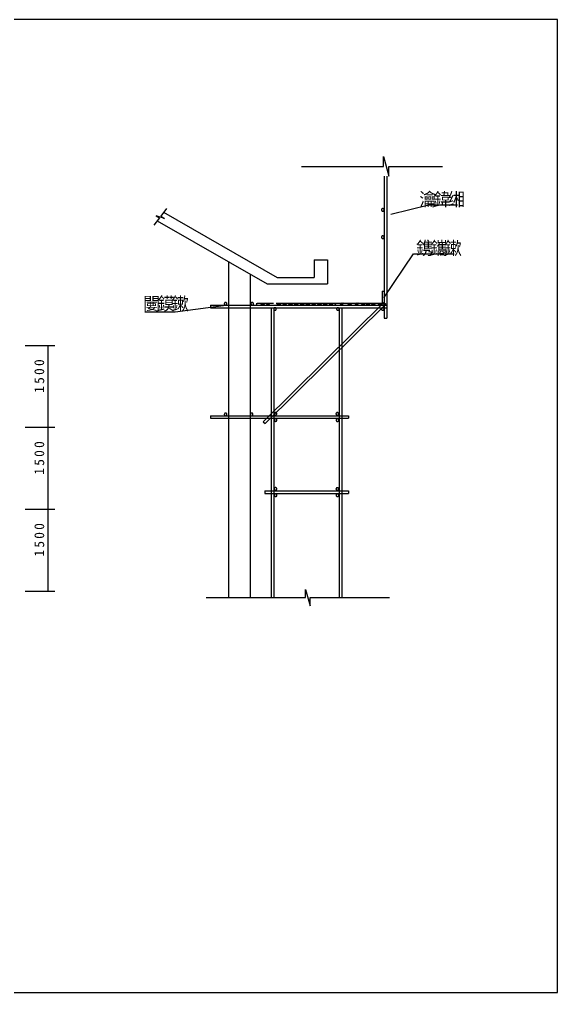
# Model space of a CAD drawing. Header units: metres. Extents: x 0 to 420, y 0 to 297.
# Drawn here: x 255.7 to 420, y 0 to 297 of the extents above; entities that cross this region are included whole.
import ezdxf

# ---------------------------------------------------------------- set-up
doc = ezdxf.new("R2010")
doc.units = ezdxf.units.M
doc.layers.add(' ', color=7, linetype='Continuous')

msp = doc.modelspace()

# ---------------------------------------------------------------- linework, layer by layer
at = {"layer": ' '}
for p, q in [((366.86, 252.13), (366.86, 255.21)), ((366.86, 255.21), (368.52, 249.19)), ((341.81, 252.13), (366.86, 252.13)), ((368.52, 249.19), (368.52, 252.13)), ((368.52, 252.13), (384.83, 252.13)), ((367.05, 249.15), (367.05, 205.81)), ((367.85, 249.15), (367.85, 205.81)), ((300.6, 239.29), (298.84, 236.94)), ((299.73, 238.14), (334.44, 218.28)), ((369.07, 237.56), (380.75, 240.4)), ((380.75, 240.4), (389.46, 240.4)), ((298.49, 236.48), (296.79, 234.21)), ((300, 236.26), (297.46, 237.08)), ((297.46, 237.08), (298.49, 236.48)), ((297.77, 235.51), (331.4, 216.27)), ((298.84, 236.94), (300, 236.26)), ((319.5, 223.08), (319.5, 208.79)), ((345.7, 223.66), (345.7, 218.28)), ((345.7, 223.66), (349.74, 223.66)), ((345.7, 223.66), (345.7, 223.66)), ((349.74, 223.66), (349.75, 223.66)), ((349.75, 223.66), (349.75, 216.28)), ((367, 212.03), (376.07, 225.45)), ((376.07, 225.45), (388.4, 225.45)), ((326.17, 219.26), (326.17, 208.79)), ((327.91, 218.27), (327.89, 218.28)), ((334.44, 218.28), (334.46, 218.27)), ((334.46, 218.27), (345.69, 218.27)), ((345.69, 218.27), (345.7, 218.28)), ((331.4, 216.27), (349.74, 216.27)), ((349.74, 216.27), (349.75, 216.28)), ((366.47, 214.06), (366.47, 210.41)), ((366.47, 214.06), (367.05, 214.06)), ((367.05, 214.06), (367.05, 210.15)), ((319.5, 209.82), (303.25, 207.71)), ((314.06, 209.82), (335.73, 209.82)), ((314.06, 209.82), (314.06, 209.02)), ((314.06, 209.02), (335.73, 209.02)), ((319.5, 208.79), (319.5, 120.54)), ((326.17, 208.79), (326.17, 120.54)), ((327.4, 209.82), (358.2, 209.82)), ((327.4, 209.82), (367.85, 209.82)), ((327.4, 209.02), (358.2, 209.02)), ((327.4, 209.02), (367.85, 209.02)), ((328.09, 210.41), (328.09, 209.82)), ((328.26, 210.41), (333.26, 210.41)), ((328.26, 209.82), (333.26, 209.82)), ((329.3, 209.82), (329.88, 210.41)), ((329.59, 209.82), (330.18, 210.41)), ((329.89, 209.82), (330.47, 210.41)), ((330.17, 174.24), (367, 210.66)), ((330.18, 209.82), (330.77, 210.41)), ((330.72, 173.68), (367.55, 210.1)), ((331.07, 209.82), (331.65, 210.41)), ((331.36, 209.82), (331.95, 210.41)), ((331.66, 209.82), (332.24, 210.41)), ((332.54, 208.97), (332.54, 120.54)), ((333.34, 208.97), (333.34, 120.54)), ((334.06, 210.41), (367.05, 210.41)), ((334.06, 209.82), (354.06, 209.82)), ((334.26, 209.82), (334.84, 210.41)), ((334.55, 209.82), (335.13, 210.41)), ((334.85, 209.82), (335.43, 210.41)), ((335.14, 209.82), (335.72, 210.41)), ((336.02, 209.82), (336.61, 210.41)), ((336.32, 209.82), (336.9, 210.41)), ((336.61, 209.82), (337.2, 210.41)), ((336.91, 209.82), (337.49, 210.41)), ((337.79, 209.82), (338.38, 210.41)), ((338.09, 209.82), (338.67, 210.41)), ((338.38, 209.82), (338.97, 210.41)), ((338.68, 209.82), (339.26, 210.41)), ((339.56, 209.82), (340.14, 210.41)), ((339.85, 209.82), (340.44, 210.41)), ((340.15, 209.82), (340.73, 210.41)), ((340.44, 209.82), (341.03, 210.41)), ((341.33, 209.82), (341.91, 210.41)), ((341.62, 209.82), (342.21, 210.41)), ((341.92, 209.82), (342.5, 210.41)), ((342.21, 209.82), (342.8, 210.41)), ((343.1, 209.82), (343.68, 210.41)), ((343.39, 209.82), (343.97, 210.41)), ((343.69, 209.82), (344.27, 210.41)), ((343.98, 209.82), (344.56, 210.41)), ((344.86, 209.82), (345.45, 210.41)), ((345.16, 209.82), (345.74, 210.41)), ((345.45, 209.82), (346.04, 210.41)), ((345.75, 209.82), (346.33, 210.41)), ((346.63, 209.82), (347.21, 210.41)), ((346.93, 209.82), (347.51, 210.41)), ((347.22, 209.82), (347.8, 210.41)), ((347.52, 209.82), (348.1, 210.41)), ((348.4, 209.82), (348.98, 210.41)), ((348.69, 209.82), (349.28, 210.41)), ((348.99, 209.82), (349.57, 210.41)), ((349.28, 209.82), (349.87, 210.41)), ((350.17, 209.82), (350.75, 210.41)), ((350.46, 209.82), (351.04, 210.41)), ((350.76, 209.82), (351.34, 210.41)), ((351.05, 209.82), (351.63, 210.41)), ((351.93, 209.82), (352.52, 210.41)), ((353.34, 208.97), (353.34, 120.54)), ((353.61, 209.94), (354.2, 210.52)), ((353.91, 209.94), (354.49, 210.52)), ((354.14, 208.97), (354.14, 120.54)), ((354.2, 209.94), (354.79, 210.52)), ((356, 209.86), (356.58, 210.44)), ((356.29, 209.86), (356.87, 210.44)), ((356.59, 209.86), (357.17, 210.44)), ((358.28, 209.88), (358.86, 210.46)), ((358.57, 209.88), (359.16, 210.46)), ((358.87, 209.88), (359.45, 210.46)), ((360.11, 209.86), (360.7, 210.44)), ((360.41, 209.86), (360.99, 210.44)), ((360.7, 209.86), (361.29, 210.44)), ((361.58, 209.86), (362.16, 210.44)), ((361.87, 209.86), (362.46, 210.44)), ((362.17, 209.86), (362.75, 210.44)), ((363.25, 209.86), (363.84, 210.44)), ((363.55, 209.86), (364.13, 210.44)), ((363.84, 209.86), (364.43, 210.44)), ((365.22, 209.86), (365.8, 210.45)), ((365.52, 209.86), (366.1, 210.45)), ((365.81, 209.86), (366.39, 210.45)), ((366.69, 210.15), (367.05, 210.51)), ((366.99, 210.15), (367.05, 210.21)), ((367, 210.66), (367.55, 210.1)), ((367.85, 209.82), (367.85, 209.02)), ((303.25, 207.71), (294, 207.71)), ((367.05, 205.81), (367.85, 205.81)), ((257.43, 197.53), (266.51, 197.53)), ((264.51, 172.53), (264.51, 197.53)), ((314.06, 176.06), (314.06, 175.26)), ((314.06, 176.06), (335.73, 176.06)), ((314.06, 175.26), (335.73, 175.26)), ((327.4, 176.06), (356.13, 176.06)), ((327.4, 175.26), (356.12, 175.26)), ((356.12, 175.26), (356.13, 175.26)), ((356.13, 176.06), (356.13, 175.26)), ((257.43, 172.53), (266.51, 172.53)), ((257.43, 172.53), (266.51, 172.53)), ((264.51, 147.53), (264.51, 172.53)), ((330.17, 174.24), (330.72, 173.68)), ((330.63, 153.12), (330.62, 153.11)), ((330.62, 153.11), (330.62, 152.33)), ((330.63, 152.32), (330.62, 152.33)), ((330.63, 153.12), (356.13, 153.12)), ((330.63, 152.32), (356.12, 152.32)), ((356.12, 152.32), (356.13, 152.33)), ((356.13, 153.12), (356.13, 152.33)), ((257.43, 147.53), (266.51, 147.53)), ((257.43, 147.53), (266.51, 147.53)), ((264.51, 122.53), (264.51, 147.53)), ((257.43, 122.53), (266.51, 122.53)), ((343.09, 120.54), (343.09, 123.06)), ((343.09, 123.06), (344.52, 118.03)), ((312.68, 120.54), (343.09, 120.54)), ((344.52, 118.03), (344.52, 120.54)), ((344.52, 120.54), (368.7, 120.54))]:
    msp.add_line(p, q, dxfattribs=at)
for points in [[(367.05, 238.87), (367.05, 238.91), (367.05, 238.95), (367.04, 238.99), (367.02, 239.03), (367.01, 239.06), (366.99, 239.1), (366.96, 239.13), (366.94, 239.16), (366.91, 239.18), (366.88, 239.21), (366.84, 239.23), (366.81, 239.24), (366.77, 239.26), (366.73, 239.27), (366.69, 239.27), (366.65, 239.27), (366.62, 239.27), (366.58, 239.27), (366.54, 239.26), (366.5, 239.24), (366.47, 239.23), (366.43, 239.21), (366.4, 239.18), (366.37, 239.16), (366.35, 239.13), (366.32, 239.1), (366.3, 239.06), (366.29, 239.03), (366.27, 238.99), (366.26, 238.95), (366.26, 238.91), (366.25, 238.87), (366.26, 238.83), (366.26, 238.8), (366.27, 238.76), (366.29, 238.72), (366.3, 238.68), (366.32, 238.65), (366.35, 238.62), (366.37, 238.59), (366.4, 238.56), (366.43, 238.54), (366.47, 238.52), (366.5, 238.5), (366.54, 238.49), (366.58, 238.48), (366.62, 238.48), (366.65, 238.47), (366.69, 238.48), (366.73, 238.48), (366.77, 238.49), (366.81, 238.5), (366.84, 238.52), (366.88, 238.54), (366.91, 238.56), (366.94, 238.59), (366.96, 238.62), (366.99, 238.65), (367.01, 238.68), (367.02, 238.72), (367.04, 238.76), (367.05, 238.8), (367.05, 238.83), (367.05, 238.87)], [(367.06, 230.54), (367.06, 230.58), (367.06, 230.62), (367.05, 230.66), (367.03, 230.7), (367.01, 230.73), (366.99, 230.77), (366.97, 230.8), (366.94, 230.83), (366.91, 230.86), (366.88, 230.88), (366.85, 230.9), (366.81, 230.92), (366.77, 230.93), (366.73, 230.94), (366.69, 230.95), (366.65, 230.95), (366.61, 230.95), (366.58, 230.94), (366.54, 230.93), (366.5, 230.92), (366.46, 230.9), (366.43, 230.88), (366.4, 230.86), (366.37, 230.83), (366.34, 230.8), (366.32, 230.77), (366.29, 230.73), (366.28, 230.7), (366.26, 230.66), (366.25, 230.62), (366.25, 230.58), (366.25, 230.54), (366.25, 230.5), (366.25, 230.46), (366.26, 230.42), (366.28, 230.38), (366.29, 230.35), (366.32, 230.31), (366.34, 230.28), (366.37, 230.25), (366.4, 230.22), (366.43, 230.2), (366.46, 230.18), (366.5, 230.16), (366.54, 230.15), (366.58, 230.14), (366.61, 230.13), (366.65, 230.13), (366.69, 230.13), (366.73, 230.14), (366.77, 230.15), (366.81, 230.16), (366.85, 230.18), (366.88, 230.2), (366.91, 230.22), (366.94, 230.25), (366.97, 230.28), (366.99, 230.31), (367.01, 230.35), (367.03, 230.38), (367.05, 230.42), (367.06, 230.46), (367.06, 230.5), (367.06, 230.54)], [(319.06, 210.22), (319.06, 210.26), (319.06, 210.3), (319.05, 210.34), (319.03, 210.38), (319.02, 210.41), (319, 210.45), (318.97, 210.48), (318.95, 210.51), (318.92, 210.53), (318.89, 210.56), (318.85, 210.58), (318.82, 210.59), (318.78, 210.61), (318.74, 210.62), (318.7, 210.62), (318.66, 210.62), (318.62, 210.62), (318.59, 210.62), (318.55, 210.61), (318.51, 210.59), (318.47, 210.58), (318.44, 210.56), (318.41, 210.53), (318.38, 210.51), (318.35, 210.48), (318.33, 210.45), (318.31, 210.41), (318.29, 210.38), (318.28, 210.34), (318.27, 210.3), (318.27, 210.26), (318.26, 210.22), (318.27, 210.18), (318.27, 210.15), (318.28, 210.11), (318.29, 210.07), (318.31, 210.03), (318.33, 210), (318.35, 209.97), (318.38, 209.94), (318.41, 209.91), (318.44, 209.89), (318.47, 209.87), (318.51, 209.85), (318.55, 209.84), (318.59, 209.83), (318.62, 209.83), (318.66, 209.82), (318.7, 209.83), (318.74, 209.83), (318.78, 209.84), (318.82, 209.85), (318.85, 209.87), (318.89, 209.89), (318.92, 209.91), (318.95, 209.94), (318.97, 209.97), (319, 210), (319.02, 210.03), (319.03, 210.07), (319.05, 210.11), (319.06, 210.15), (319.06, 210.18), (319.06, 210.22)], [(327.19, 210.22), (327.19, 210.26), (327.18, 210.3), (327.17, 210.34), (327.16, 210.38), (327.14, 210.41), (327.12, 210.45), (327.1, 210.48), (327.07, 210.51), (327.04, 210.53), (327.01, 210.56), (326.98, 210.58), (326.94, 210.59), (326.9, 210.61), (326.87, 210.62), (326.83, 210.62), (326.79, 210.62), (326.75, 210.62), (326.71, 210.62), (326.67, 210.61), (326.64, 210.59), (326.6, 210.58), (326.57, 210.56), (326.53, 210.53), (326.51, 210.51), (326.48, 210.48), (326.46, 210.45), (326.44, 210.41), (326.42, 210.38), (326.41, 210.34), (326.4, 210.3), (326.39, 210.26), (326.39, 210.22), (326.39, 210.18), (326.4, 210.15), (326.41, 210.11), (326.42, 210.07), (326.44, 210.03), (326.46, 210), (326.48, 209.97), (326.51, 209.94), (326.53, 209.91), (326.57, 209.89), (326.6, 209.87), (326.64, 209.85), (326.67, 209.84), (326.71, 209.83), (326.75, 209.83), (326.79, 209.82), (326.83, 209.83), (326.87, 209.83), (326.9, 209.84), (326.94, 209.85), (326.98, 209.87), (327.01, 209.89), (327.04, 209.91), (327.07, 209.94), (327.1, 209.97), (327.12, 210), (327.14, 210.03), (327.16, 210.07), (327.17, 210.11), (327.18, 210.15), (327.19, 210.18), (327.19, 210.22)], [(334.14, 208.62), (334.13, 208.66), (334.13, 208.7), (334.12, 208.74), (334.11, 208.78), (334.09, 208.81), (334.07, 208.85), (334.05, 208.88), (334.02, 208.91), (333.99, 208.93), (333.96, 208.96), (333.93, 208.98), (333.89, 208.99), (333.85, 209.01), (333.81, 209.02), (333.78, 209.02), (333.74, 209.02), (333.7, 209.02), (333.66, 209.02), (333.62, 209.01), (333.58, 208.99), (333.55, 208.98), (333.51, 208.96), (333.48, 208.93), (333.45, 208.91), (333.43, 208.88), (333.4, 208.85), (333.38, 208.81), (333.37, 208.78), (333.35, 208.74), (333.34, 208.7), (333.34, 208.66), (333.34, 208.62), (333.34, 208.58), (333.34, 208.55), (333.35, 208.51), (333.37, 208.47), (333.38, 208.43), (333.4, 208.4), (333.43, 208.37), (333.45, 208.34), (333.48, 208.31), (333.51, 208.29), (333.55, 208.27), (333.58, 208.25), (333.62, 208.24), (333.66, 208.23), (333.7, 208.23), (333.74, 208.22), (333.78, 208.23), (333.81, 208.23), (333.85, 208.24), (333.89, 208.25), (333.93, 208.27), (333.96, 208.29), (333.99, 208.31), (334.02, 208.34), (334.05, 208.37), (334.07, 208.4), (334.09, 208.43), (334.11, 208.47), (334.12, 208.51), (334.13, 208.55), (334.13, 208.58), (334.14, 208.62)], [(353.34, 208.62), (353.33, 208.66), (353.33, 208.7), (353.32, 208.74), (353.31, 208.78), (353.29, 208.81), (353.27, 208.85), (353.25, 208.88), (353.22, 208.91), (353.19, 208.93), (353.16, 208.96), (353.13, 208.98), (353.09, 208.99), (353.05, 209.01), (353.01, 209.02), (352.98, 209.02), (352.94, 209.02), (352.9, 209.02), (352.86, 209.02), (352.82, 209.01), (352.78, 208.99), (352.75, 208.98), (352.71, 208.96), (352.68, 208.93), (352.65, 208.91), (352.63, 208.88), (352.6, 208.85), (352.58, 208.81), (352.57, 208.78), (352.55, 208.74), (352.54, 208.7), (352.54, 208.66), (352.54, 208.62), (352.54, 208.58), (352.54, 208.55), (352.55, 208.51), (352.57, 208.47), (352.58, 208.43), (352.6, 208.4), (352.63, 208.37), (352.65, 208.34), (352.68, 208.31), (352.71, 208.29), (352.75, 208.27), (352.78, 208.25), (352.82, 208.24), (352.86, 208.23), (352.9, 208.23), (352.94, 208.22), (352.98, 208.23), (353.01, 208.23), (353.05, 208.24), (353.09, 208.25), (353.13, 208.27), (353.16, 208.29), (353.19, 208.31), (353.22, 208.34), (353.25, 208.37), (353.27, 208.4), (353.29, 208.43), (353.31, 208.47), (353.32, 208.51), (353.33, 208.55), (353.33, 208.58), (353.34, 208.62)], [(367.05, 208.62), (367.05, 208.66), (367.05, 208.7), (367.04, 208.74), (367.02, 208.78), (367.01, 208.81), (366.99, 208.85), (366.96, 208.88), (366.94, 208.91), (366.91, 208.93), (366.88, 208.96), (366.84, 208.98), (366.81, 208.99), (366.77, 209.01), (366.73, 209.02), (366.69, 209.02), (366.65, 209.02), (366.62, 209.02), (366.58, 209.02), (366.54, 209.01), (366.5, 208.99), (366.47, 208.98), (366.43, 208.96), (366.4, 208.93), (366.37, 208.91), (366.35, 208.88), (366.32, 208.85), (366.3, 208.81), (366.29, 208.78), (366.27, 208.74), (366.26, 208.7), (366.26, 208.66), (366.25, 208.62), (366.26, 208.58), (366.26, 208.55), (366.27, 208.51), (366.29, 208.47), (366.3, 208.43), (366.32, 208.4), (366.35, 208.37), (366.37, 208.34), (366.4, 208.31), (366.43, 208.29), (366.47, 208.27), (366.5, 208.25), (366.54, 208.24), (366.58, 208.23), (366.62, 208.23), (366.65, 208.22), (366.69, 208.23), (366.73, 208.23), (366.77, 208.24), (366.81, 208.25), (366.84, 208.27), (366.88, 208.29), (366.91, 208.31), (366.94, 208.34), (366.96, 208.37), (366.99, 208.4), (367.01, 208.43), (367.02, 208.47), (367.04, 208.51), (367.05, 208.55), (367.05, 208.58), (367.05, 208.62)], [(319.06, 176.46), (319.06, 176.5), (319.06, 176.53), (319.05, 176.57), (319.03, 176.61), (319.02, 176.65), (319, 176.68), (318.97, 176.71), (318.95, 176.74), (318.92, 176.77), (318.89, 176.79), (318.85, 176.81), (318.82, 176.83), (318.78, 176.84), (318.74, 176.85), (318.7, 176.85), (318.66, 176.86), (318.62, 176.85), (318.59, 176.85), (318.55, 176.84), (318.51, 176.83), (318.47, 176.81), (318.44, 176.79), (318.41, 176.77), (318.38, 176.74), (318.35, 176.71), (318.33, 176.68), (318.31, 176.65), (318.29, 176.61), (318.28, 176.57), (318.27, 176.53), (318.27, 176.5), (318.26, 176.46), (318.27, 176.42), (318.27, 176.38), (318.28, 176.34), (318.29, 176.3), (318.31, 176.27), (318.33, 176.23), (318.35, 176.2), (318.38, 176.17), (318.41, 176.15), (318.44, 176.12), (318.47, 176.1), (318.51, 176.09), (318.55, 176.07), (318.59, 176.06), (318.62, 176.06), (318.66, 176.06), (318.7, 176.06), (318.74, 176.06), (318.78, 176.07), (318.82, 176.09), (318.85, 176.1), (318.89, 176.12), (318.92, 176.15), (318.95, 176.17), (318.97, 176.2), (319, 176.23), (319.02, 176.27), (319.03, 176.3), (319.05, 176.34), (319.06, 176.38), (319.06, 176.42), (319.06, 176.46)], [(327.02, 176.46), (327.02, 176.5), (327.01, 176.53), (327, 176.57), (326.99, 176.61), (326.97, 176.65), (326.95, 176.68), (326.93, 176.71), (326.9, 176.74), (326.88, 176.77), (326.84, 176.79), (326.81, 176.81), (326.77, 176.83), (326.74, 176.84), (326.7, 176.85), (326.66, 176.85), (326.62, 176.86), (326.58, 176.85), (326.54, 176.85), (326.51, 176.84), (326.47, 176.83), (326.43, 176.81), (326.4, 176.79), (326.37, 176.77), (326.34, 176.74), (326.31, 176.71), (326.29, 176.68), (326.27, 176.65), (326.25, 176.61), (326.24, 176.57), (326.23, 176.53), (326.22, 176.5), (326.22, 176.46), (326.22, 176.42), (326.23, 176.38), (326.24, 176.34), (326.25, 176.3), (326.27, 176.27), (326.29, 176.23), (326.31, 176.2), (326.34, 176.17), (326.37, 176.15), (326.4, 176.12), (326.43, 176.1), (326.47, 176.09), (326.51, 176.07), (326.54, 176.06), (326.58, 176.06), (326.62, 176.06), (326.66, 176.06), (326.7, 176.06), (326.74, 176.07), (326.77, 176.09), (326.81, 176.1), (326.84, 176.12), (326.88, 176.15), (326.9, 176.17), (326.93, 176.2), (326.95, 176.23), (326.97, 176.27), (326.99, 176.3), (327, 176.34), (327.01, 176.38), (327.02, 176.42), (327.02, 176.46)], [(334.29, 176.66), (334.29, 176.7), (334.28, 176.73), (334.27, 176.77), (334.26, 176.81), (334.24, 176.85), (334.22, 176.88), (334.2, 176.91), (334.17, 176.94), (334.14, 176.97), (334.11, 176.99), (334.08, 177.01), (334.04, 177.03), (334, 177.04), (333.97, 177.05), (333.93, 177.05), (333.89, 177.06), (333.85, 177.05), (333.81, 177.05), (333.77, 177.04), (333.74, 177.03), (333.7, 177.01), (333.67, 176.99), (333.63, 176.97), (333.61, 176.94), (333.58, 176.91), (333.56, 176.88), (333.54, 176.85), (333.52, 176.81), (333.51, 176.77), (333.5, 176.73), (333.49, 176.7), (333.49, 176.66), (333.49, 176.62), (333.5, 176.58), (333.51, 176.54), (333.52, 176.5), (333.54, 176.47), (333.56, 176.43), (333.58, 176.4), (333.61, 176.37), (333.63, 176.35), (333.67, 176.32), (333.7, 176.3), (333.74, 176.29), (333.77, 176.27), (333.81, 176.26), (333.85, 176.26), (333.89, 176.26), (333.93, 176.26), (333.97, 176.26), (334, 176.27), (334.04, 176.29), (334.08, 176.3), (334.11, 176.32), (334.14, 176.35), (334.17, 176.37), (334.2, 176.4), (334.22, 176.43), (334.24, 176.47), (334.26, 176.5), (334.27, 176.54), (334.28, 176.58), (334.29, 176.62), (334.29, 176.66)], [(334.29, 176.66), (334.29, 176.7), (334.28, 176.73), (334.27, 176.77), (334.26, 176.81), (334.24, 176.85), (334.22, 176.88), (334.2, 176.91), (334.17, 176.94), (334.14, 176.97), (334.11, 176.99), (334.08, 177.01), (334.04, 177.03), (334, 177.04), (333.97, 177.05), (333.93, 177.05), (333.89, 177.06), (333.85, 177.05), (333.81, 177.05), (333.77, 177.04), (333.74, 177.03), (333.7, 177.01), (333.67, 176.99), (333.63, 176.97), (333.61, 176.94), (333.58, 176.91), (333.56, 176.88), (333.54, 176.85), (333.52, 176.81), (333.51, 176.77), (333.5, 176.73), (333.49, 176.7), (333.49, 176.66), (333.49, 176.62), (333.5, 176.58), (333.51, 176.54), (333.52, 176.5), (333.54, 176.47), (333.56, 176.43), (333.58, 176.4), (333.61, 176.37), (333.63, 176.35), (333.67, 176.32), (333.7, 176.3), (333.74, 176.29), (333.77, 176.27), (333.81, 176.26), (333.85, 176.26), (333.89, 176.26), (333.93, 176.26), (333.97, 176.26), (334, 176.27), (334.04, 176.29), (334.08, 176.3), (334.11, 176.32), (334.14, 176.35), (334.17, 176.37), (334.2, 176.4), (334.22, 176.43), (334.24, 176.47), (334.26, 176.5), (334.27, 176.54), (334.28, 176.58), (334.29, 176.62), (334.29, 176.66)], [(353.16, 176.62), (353.16, 176.66), (353.15, 176.7), (353.14, 176.74), (353.13, 176.77), (353.11, 176.81), (353.09, 176.84), (353.07, 176.88), (353.04, 176.9), (353.01, 176.93), (352.98, 176.95), (352.95, 176.97), (352.91, 176.99), (352.87, 177), (352.84, 177.01), (352.8, 177.02), (352.76, 177.02), (352.72, 177.02), (352.68, 177.01), (352.64, 177), (352.61, 176.99), (352.57, 176.97), (352.54, 176.95), (352.5, 176.93), (352.48, 176.9), (352.45, 176.88), (352.43, 176.84), (352.41, 176.81), (352.39, 176.77), (352.38, 176.74), (352.37, 176.7), (352.36, 176.66), (352.36, 176.62), (352.36, 176.58), (352.37, 176.54), (352.38, 176.51), (352.39, 176.47), (352.41, 176.43), (352.43, 176.4), (352.45, 176.37), (352.48, 176.34), (352.5, 176.31), (352.54, 176.29), (352.57, 176.27), (352.61, 176.25), (352.64, 176.24), (352.68, 176.23), (352.72, 176.22), (352.76, 176.22), (352.8, 176.22), (352.84, 176.23), (352.87, 176.24), (352.91, 176.25), (352.95, 176.27), (352.98, 176.29), (353.01, 176.31), (353.04, 176.34), (353.07, 176.37), (353.09, 176.4), (353.11, 176.43), (353.13, 176.47), (353.14, 176.51), (353.15, 176.54), (353.16, 176.58), (353.16, 176.62)], [(334.35, 174.74), (334.34, 174.78), (334.34, 174.82), (334.33, 174.86), (334.32, 174.89), (334.3, 174.93), (334.28, 174.96), (334.26, 174.99), (334.23, 175.02), (334.2, 175.05), (334.17, 175.07), (334.14, 175.09), (334.1, 175.11), (334.06, 175.12), (334.02, 175.13), (333.99, 175.14), (333.95, 175.14), (333.91, 175.14), (333.87, 175.13), (333.83, 175.12), (333.79, 175.11), (333.76, 175.09), (333.72, 175.07), (333.69, 175.05), (333.66, 175.02), (333.64, 174.99), (333.61, 174.96), (333.59, 174.93), (333.58, 174.89), (333.56, 174.86), (333.55, 174.82), (333.55, 174.78), (333.55, 174.74), (333.55, 174.7), (333.55, 174.66), (333.56, 174.62), (333.58, 174.59), (333.59, 174.55), (333.61, 174.52), (333.64, 174.49), (333.66, 174.46), (333.69, 174.43), (333.72, 174.41), (333.76, 174.39), (333.79, 174.37), (333.83, 174.36), (333.87, 174.35), (333.91, 174.34), (333.95, 174.34), (333.99, 174.34), (334.02, 174.35), (334.06, 174.36), (334.1, 174.37), (334.14, 174.39), (334.17, 174.41), (334.2, 174.43), (334.23, 174.46), (334.26, 174.49), (334.28, 174.52), (334.3, 174.55), (334.32, 174.59), (334.33, 174.62), (334.34, 174.66), (334.34, 174.7), (334.35, 174.74)], [(334.35, 174.74), (334.34, 174.78), (334.34, 174.82), (334.33, 174.86), (334.32, 174.89), (334.3, 174.93), (334.28, 174.96), (334.26, 174.99), (334.23, 175.02), (334.2, 175.05), (334.17, 175.07), (334.14, 175.09), (334.1, 175.11), (334.06, 175.12), (334.02, 175.13), (333.99, 175.14), (333.95, 175.14), (333.91, 175.14), (333.87, 175.13), (333.83, 175.12), (333.79, 175.11), (333.76, 175.09), (333.72, 175.07), (333.69, 175.05), (333.66, 175.02), (333.64, 174.99), (333.61, 174.96), (333.59, 174.93), (333.58, 174.89), (333.56, 174.86), (333.55, 174.82), (333.55, 174.78), (333.55, 174.74), (333.55, 174.7), (333.55, 174.66), (333.56, 174.62), (333.58, 174.59), (333.59, 174.55), (333.61, 174.52), (333.64, 174.49), (333.66, 174.46), (333.69, 174.43), (333.72, 174.41), (333.76, 174.39), (333.79, 174.37), (333.83, 174.36), (333.87, 174.35), (333.91, 174.34), (333.95, 174.34), (333.99, 174.34), (334.02, 174.35), (334.06, 174.36), (334.1, 174.37), (334.14, 174.39), (334.17, 174.41), (334.2, 174.43), (334.23, 174.46), (334.26, 174.49), (334.28, 174.52), (334.3, 174.55), (334.32, 174.59), (334.33, 174.62), (334.34, 174.66), (334.34, 174.7), (334.35, 174.74)], [(353.22, 174.7), (353.21, 174.74), (353.21, 174.78), (353.2, 174.82), (353.19, 174.86), (353.17, 174.89), (353.15, 174.93), (353.13, 174.96), (353.1, 174.99), (353.07, 175.01), (353.04, 175.04), (353.01, 175.06), (352.97, 175.07), (352.93, 175.09), (352.89, 175.1), (352.86, 175.1), (352.82, 175.1), (352.78, 175.1), (352.74, 175.1), (352.7, 175.09), (352.66, 175.07), (352.63, 175.06), (352.59, 175.04), (352.56, 175.01), (352.53, 174.99), (352.51, 174.96), (352.48, 174.93), (352.46, 174.89), (352.45, 174.86), (352.43, 174.82), (352.42, 174.78), (352.42, 174.74), (352.42, 174.7), (352.42, 174.67), (352.42, 174.63), (352.43, 174.59), (352.45, 174.55), (352.46, 174.52), (352.48, 174.48), (352.51, 174.45), (352.53, 174.42), (352.56, 174.4), (352.59, 174.37), (352.63, 174.35), (352.66, 174.34), (352.7, 174.32), (352.74, 174.31), (352.78, 174.31), (352.82, 174.3), (352.86, 174.31), (352.89, 174.31), (352.93, 174.32), (352.97, 174.34), (353.01, 174.35), (353.04, 174.37), (353.07, 174.4), (353.1, 174.42), (353.13, 174.45), (353.15, 174.48), (353.17, 174.52), (353.19, 174.55), (353.2, 174.59), (353.21, 174.63), (353.21, 174.67), (353.22, 174.7)], [(353.22, 174.7), (353.21, 174.74), (353.21, 174.78), (353.2, 174.82), (353.19, 174.86), (353.17, 174.89), (353.15, 174.93), (353.13, 174.96), (353.1, 174.99), (353.07, 175.01), (353.04, 175.04), (353.01, 175.06), (352.97, 175.07), (352.93, 175.09), (352.89, 175.1), (352.86, 175.1), (352.82, 175.1), (352.78, 175.1), (352.74, 175.1), (352.7, 175.09), (352.66, 175.07), (352.63, 175.06), (352.59, 175.04), (352.56, 175.01), (352.53, 174.99), (352.51, 174.96), (352.48, 174.93), (352.46, 174.89), (352.45, 174.86), (352.43, 174.82), (352.42, 174.78), (352.42, 174.74), (352.42, 174.7), (352.42, 174.67), (352.42, 174.63), (352.43, 174.59), (352.45, 174.55), (352.46, 174.52), (352.48, 174.48), (352.51, 174.45), (352.53, 174.42), (352.56, 174.4), (352.59, 174.37), (352.63, 174.35), (352.66, 174.34), (352.7, 174.32), (352.74, 174.31), (352.78, 174.31), (352.82, 174.3), (352.86, 174.31), (352.89, 174.31), (352.93, 174.32), (352.97, 174.34), (353.01, 174.35), (353.04, 174.37), (353.07, 174.4), (353.1, 174.42), (353.13, 174.45), (353.15, 174.48), (353.17, 174.52), (353.19, 174.55), (353.2, 174.59), (353.21, 174.63), (353.21, 174.67), (353.22, 174.7)], [(334.29, 153.72), (334.29, 153.76), (334.28, 153.8), (334.27, 153.84), (334.26, 153.88), (334.24, 153.91), (334.22, 153.95), (334.2, 153.98), (334.17, 154.01), (334.14, 154.03), (334.11, 154.06), (334.08, 154.08), (334.04, 154.09), (334, 154.11), (333.97, 154.12), (333.93, 154.12), (333.89, 154.12), (333.85, 154.12), (333.81, 154.12), (333.77, 154.11), (333.74, 154.09), (333.7, 154.08), (333.67, 154.06), (333.63, 154.03), (333.61, 154.01), (333.58, 153.98), (333.56, 153.95), (333.54, 153.91), (333.52, 153.88), (333.51, 153.84), (333.5, 153.8), (333.49, 153.76), (333.49, 153.72), (333.49, 153.68), (333.5, 153.65), (333.51, 153.61), (333.52, 153.57), (333.54, 153.53), (333.56, 153.5), (333.58, 153.47), (333.61, 153.44), (333.63, 153.41), (333.67, 153.39), (333.7, 153.37), (333.74, 153.35), (333.77, 153.34), (333.81, 153.33), (333.85, 153.33), (333.89, 153.32), (333.93, 153.33), (333.97, 153.33), (334, 153.34), (334.04, 153.35), (334.08, 153.37), (334.11, 153.39), (334.14, 153.41), (334.17, 153.44), (334.2, 153.47), (334.22, 153.5), (334.24, 153.53), (334.26, 153.57), (334.27, 153.61), (334.28, 153.65), (334.29, 153.68), (334.29, 153.72)], [(334.29, 153.72), (334.29, 153.76), (334.28, 153.8), (334.27, 153.84), (334.26, 153.88), (334.24, 153.91), (334.22, 153.95), (334.2, 153.98), (334.17, 154.01), (334.14, 154.03), (334.11, 154.06), (334.08, 154.08), (334.04, 154.09), (334, 154.11), (333.97, 154.12), (333.93, 154.12), (333.89, 154.12), (333.85, 154.12), (333.81, 154.12), (333.77, 154.11), (333.74, 154.09), (333.7, 154.08), (333.67, 154.06), (333.63, 154.03), (333.61, 154.01), (333.58, 153.98), (333.56, 153.95), (333.54, 153.91), (333.52, 153.88), (333.51, 153.84), (333.5, 153.8), (333.49, 153.76), (333.49, 153.72), (333.49, 153.68), (333.5, 153.65), (333.51, 153.61), (333.52, 153.57), (333.54, 153.53), (333.56, 153.5), (333.58, 153.47), (333.61, 153.44), (333.63, 153.41), (333.67, 153.39), (333.7, 153.37), (333.74, 153.35), (333.77, 153.34), (333.81, 153.33), (333.85, 153.33), (333.89, 153.32), (333.93, 153.33), (333.97, 153.33), (334, 153.34), (334.04, 153.35), (334.08, 153.37), (334.11, 153.39), (334.14, 153.41), (334.17, 153.44), (334.2, 153.47), (334.22, 153.5), (334.24, 153.53), (334.26, 153.57), (334.27, 153.61), (334.28, 153.65), (334.29, 153.68), (334.29, 153.72)], [(334.35, 151.81), (334.34, 151.85), (334.34, 151.88), (334.33, 151.92), (334.32, 151.96), (334.3, 152), (334.28, 152.03), (334.26, 152.06), (334.23, 152.09), (334.2, 152.12), (334.17, 152.14), (334.14, 152.16), (334.1, 152.18), (334.06, 152.19), (334.02, 152.2), (333.99, 152.2), (333.95, 152.21), (333.91, 152.2), (333.87, 152.2), (333.83, 152.19), (333.79, 152.18), (333.76, 152.16), (333.72, 152.14), (333.69, 152.12), (333.66, 152.09), (333.64, 152.06), (333.61, 152.03), (333.59, 152), (333.58, 151.96), (333.56, 151.92), (333.55, 151.88), (333.55, 151.85), (333.55, 151.81), (333.55, 151.77), (333.55, 151.73), (333.56, 151.69), (333.58, 151.65), (333.59, 151.62), (333.61, 151.58), (333.64, 151.55), (333.66, 151.52), (333.69, 151.5), (333.72, 151.47), (333.76, 151.45), (333.79, 151.44), (333.83, 151.42), (333.87, 151.41), (333.91, 151.41), (333.95, 151.41), (333.99, 151.41), (334.02, 151.41), (334.06, 151.42), (334.1, 151.44), (334.14, 151.45), (334.17, 151.47), (334.2, 151.5), (334.23, 151.52), (334.26, 151.55), (334.28, 151.58), (334.3, 151.62), (334.32, 151.65), (334.33, 151.69), (334.34, 151.73), (334.34, 151.77), (334.35, 151.81)], [(334.35, 151.81), (334.34, 151.85), (334.34, 151.88), (334.33, 151.92), (334.32, 151.96), (334.3, 152), (334.28, 152.03), (334.26, 152.06), (334.23, 152.09), (334.2, 152.12), (334.17, 152.14), (334.14, 152.16), (334.1, 152.18), (334.06, 152.19), (334.02, 152.2), (333.99, 152.2), (333.95, 152.21), (333.91, 152.2), (333.87, 152.2), (333.83, 152.19), (333.79, 152.18), (333.76, 152.16), (333.72, 152.14), (333.69, 152.12), (333.66, 152.09), (333.64, 152.06), (333.61, 152.03), (333.59, 152), (333.58, 151.96), (333.56, 151.92), (333.55, 151.88), (333.55, 151.85), (333.55, 151.81), (333.55, 151.77), (333.55, 151.73), (333.56, 151.69), (333.58, 151.65), (333.59, 151.62), (333.61, 151.58), (333.64, 151.55), (333.66, 151.52), (333.69, 151.5), (333.72, 151.47), (333.76, 151.45), (333.79, 151.44), (333.83, 151.42), (333.87, 151.41), (333.91, 151.41), (333.95, 151.41), (333.99, 151.41), (334.02, 151.41), (334.06, 151.42), (334.1, 151.44), (334.14, 151.45), (334.17, 151.47), (334.2, 151.5), (334.23, 151.52), (334.26, 151.55), (334.28, 151.58), (334.3, 151.62), (334.32, 151.65), (334.33, 151.69), (334.34, 151.73), (334.34, 151.77), (334.35, 151.81)], [(353.16, 153.69), (353.16, 153.73), (353.15, 153.77), (353.14, 153.8), (353.13, 153.84), (353.11, 153.88), (353.09, 153.91), (353.07, 153.94), (353.04, 153.97), (353.01, 154), (352.98, 154.02), (352.95, 154.04), (352.91, 154.06), (352.87, 154.07), (352.84, 154.08), (352.8, 154.09), (352.76, 154.09), (352.72, 154.09), (352.68, 154.08), (352.64, 154.07), (352.61, 154.06), (352.57, 154.04), (352.54, 154.02), (352.5, 154), (352.48, 153.97), (352.45, 153.94), (352.43, 153.91), (352.41, 153.88), (352.39, 153.84), (352.38, 153.8), (352.37, 153.77), (352.36, 153.73), (352.36, 153.69), (352.36, 153.65), (352.37, 153.61), (352.38, 153.57), (352.39, 153.54), (352.41, 153.5), (352.43, 153.47), (352.45, 153.43), (352.48, 153.41), (352.5, 153.38), (352.54, 153.36), (352.57, 153.34), (352.61, 153.32), (352.64, 153.31), (352.68, 153.3), (352.72, 153.29), (352.76, 153.29), (352.8, 153.29), (352.84, 153.3), (352.87, 153.31), (352.91, 153.32), (352.95, 153.34), (352.98, 153.36), (353.01, 153.38), (353.04, 153.41), (353.07, 153.43), (353.09, 153.47), (353.11, 153.5), (353.13, 153.54), (353.14, 153.57), (353.15, 153.61), (353.16, 153.65), (353.16, 153.69)], [(353.22, 151.77), (353.21, 151.81), (353.21, 151.85), (353.2, 151.89), (353.19, 151.92), (353.17, 151.96), (353.15, 151.99), (353.13, 152.03), (353.1, 152.05), (353.07, 152.08), (353.04, 152.1), (353.01, 152.12), (352.97, 152.14), (352.93, 152.15), (352.89, 152.16), (352.86, 152.17), (352.82, 152.17), (352.78, 152.17), (352.74, 152.16), (352.7, 152.15), (352.66, 152.14), (352.63, 152.12), (352.59, 152.1), (352.56, 152.08), (352.53, 152.05), (352.51, 152.03), (352.48, 151.99), (352.46, 151.96), (352.45, 151.92), (352.43, 151.89), (352.42, 151.85), (352.42, 151.81), (352.42, 151.77), (352.42, 151.73), (352.42, 151.69), (352.43, 151.66), (352.45, 151.62), (352.46, 151.58), (352.48, 151.55), (352.51, 151.52), (352.53, 151.49), (352.56, 151.46), (352.59, 151.44), (352.63, 151.42), (352.66, 151.4), (352.7, 151.39), (352.74, 151.38), (352.78, 151.37), (352.82, 151.37), (352.86, 151.37), (352.89, 151.38), (352.93, 151.39), (352.97, 151.4), (353.01, 151.42), (353.04, 151.44), (353.07, 151.46), (353.1, 151.49), (353.13, 151.52), (353.15, 151.55), (353.17, 151.58), (353.19, 151.62), (353.2, 151.66), (353.21, 151.69), (353.21, 151.73), (353.22, 151.77)], [(353.22, 151.77), (353.21, 151.81), (353.21, 151.85), (353.2, 151.89), (353.19, 151.92), (353.17, 151.96), (353.15, 151.99), (353.13, 152.03), (353.1, 152.05), (353.07, 152.08), (353.04, 152.1), (353.01, 152.12), (352.97, 152.14), (352.93, 152.15), (352.89, 152.16), (352.86, 152.17), (352.82, 152.17), (352.78, 152.17), (352.74, 152.16), (352.7, 152.15), (352.66, 152.14), (352.63, 152.12), (352.59, 152.1), (352.56, 152.08), (352.53, 152.05), (352.51, 152.03), (352.48, 151.99), (352.46, 151.96), (352.45, 151.92), (352.43, 151.89), (352.42, 151.85), (352.42, 151.81), (352.42, 151.77), (352.42, 151.73), (352.42, 151.69), (352.43, 151.66), (352.45, 151.62), (352.46, 151.58), (352.48, 151.55), (352.51, 151.52), (352.53, 151.49), (352.56, 151.46), (352.59, 151.44), (352.63, 151.42), (352.66, 151.4), (352.7, 151.39), (352.74, 151.38), (352.78, 151.37), (352.82, 151.37), (352.86, 151.37), (352.89, 151.38), (352.93, 151.39), (352.97, 151.4), (353.01, 151.42), (353.04, 151.44), (353.07, 151.46), (353.1, 151.49), (353.13, 151.52), (353.15, 151.55), (353.17, 151.58), (353.19, 151.62), (353.2, 151.66), (353.21, 151.69), (353.21, 151.73), (353.22, 151.77)]]:
    msp.add_lwpolyline(points, dxfattribs=at)
for p, q in [((420, 297), (0, 297)), ((420, 0), (420, 297)), ((0, 0), (420, 0))]:
    msp.add_line(p, q)

# ---------------------------------------------------------------- texts
for s, p in [('瀹', (377.81, 240.1)), ('鍏', (382.16, 240.1)), ('缃', (386.51, 240.1)), ('鎸', (376.81, 225.21)), ('鑴', (381.15, 225.21)), ('鏉', (385.5, 225.21)), ('闄', (293.5, 208.26)), ('鏌', (297.85, 208.26)), ('鏉', (302.19, 208.26))]:
    msp.add_text(s, height=4, dxfattribs=at).set_placement(p)
for s, p in [('0', (263.26, 191.23)), ('0', (263.26, 188.5)), ('5', (263.26, 185.78)), ('1', (263.26, 183.05)), ('0', (263.26, 166.23)), ('0', (263.26, 163.5)), ('5', (263.26, 160.78)), ('1', (263.26, 158.05)), ('0', (263.26, 141.23)), ('0', (263.26, 138.5)), ('5', (263.26, 135.78)), ('1', (263.26, 133.05))]:
    msp.add_text(s, height=3, rotation=90, dxfattribs=at).set_placement(p)

doc.saveas('drawing.dxf')
